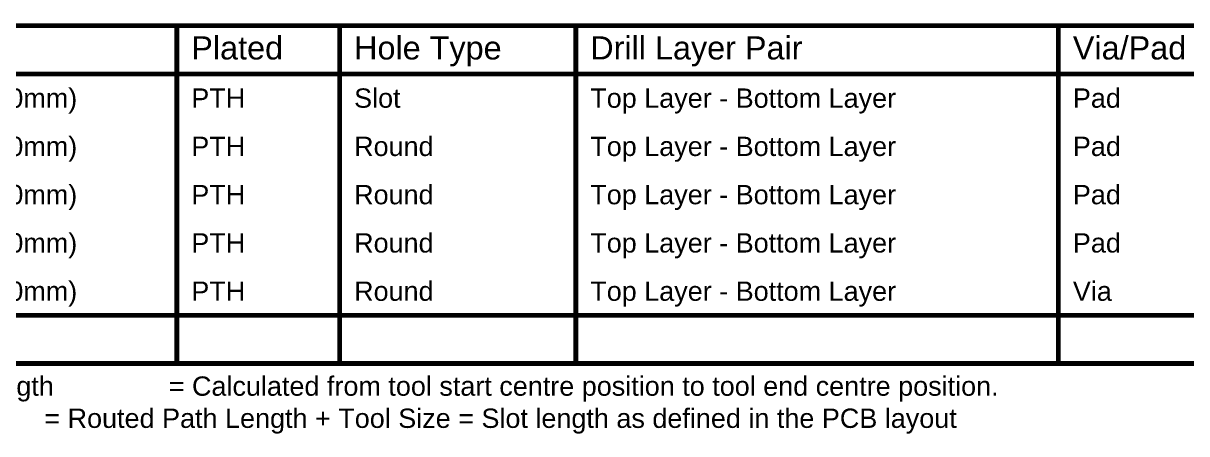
# Model space of a CAD drawing. Header units: inches. Extents: x -3 to 289, y -11 to 89.
# Drawn here: x 45.9 to 137.7, y 56.1 to 88.5 of the extents above; entities that cross this region are included whole.
import ezdxf

# ---------------------------------------------------------------- set-up
doc = ezdxf.new("R2010")
doc.units = ezdxf.units.IN
doc.layers.add('Drill Drawing', color=1, linetype='Continuous')
doc.styles.add('Arial', font='', dxfattribs={"height": 0.2})
doc.styles.get('Arial').set_extended_font_data('Arial')

msp = doc.modelspace()

# ---------------------------------------------------------------- linework, layer by layer
at = {"layer": 'Drill Drawing'}
for points in [[(0.876, 88.34, 0.381, 0.381, 0), (288.679, 88.34, 0.381, 0.381, 0)], [(58.036, 61.67, 0.381, 0.381, 0), (58.036, 88.34, 0.381, 0.381, 0)], [(70.886, 61.67, 0.381, 0.381, 0), (70.886, 88.34, 0.381, 0.381, 0)], [(89.524, 61.67, 0.381, 0.381, 0), (89.524, 88.34, 0.381, 0.381, 0)], [(127.613, 61.67, 0.381, 0.381, 0), (127.613, 88.34, 0.381, 0.381, 0)], [(0.876, 84.53, 0.381, 0.381, 0), (288.679, 84.53, 0.381, 0.381, 0)], [(0.876, 65.48, 0.381, 0.381, 0), (288.679, 65.48, 0.381, 0.381, 0)], [(0.876, 61.67, 0.381, 0.381, 0), (288.679, 61.67, 0.381, 0.381, 0)]]:
    msp.add_lwpolyline(points, format="xyseb", dxfattribs=at)
for points in [[(57.941, 88.34, 0.191, 0.191, 1), (58.132, 88.34, 0.191, 0.191, 1)], [(70.79, 88.34, 0.191, 0.191, 1), (70.981, 88.34, 0.191, 0.191, 1)], [(89.429, 88.34, 0.191, 0.191, 1), (89.619, 88.34, 0.191, 0.191, 1)], [(127.518, 88.34, 0.191, 0.191, 1), (127.708, 88.34, 0.191, 0.191, 1)], [(57.941, 61.67, 0.191, 0.191, 1), (58.132, 61.67, 0.191, 0.191, 1)], [(70.79, 61.67, 0.191, 0.191, 1), (70.981, 61.67, 0.191, 0.191, 1)], [(89.429, 61.67, 0.191, 0.191, 1), (89.619, 61.67, 0.191, 0.191, 1)], [(127.518, 61.67, 0.191, 0.191, 1), (127.708, 61.67, 0.191, 0.191, 1)]]:
    msp.add_lwpolyline(points, format="xyseb", close=True, dxfattribs=at)

# ---------------------------------------------------------------- texts
at = {"layer": 'Drill Drawing', "style": 'Arial'}
for s, height, p in [('Plated', 1.8288, (59.179, 85.673)), ('Hole Type', 1.8288, (72.029, 85.673)), ('Drill Layer Pair', 1.8288, (90.667, 85.673)), ('Via/Pad', 1.8288, (128.756, 85.673)), ('23.62mil (0.600mm)', 1.524, (31.248, 81.863)), ('PTH', 1.524, (59.179, 81.863)), ('Slot', 1.524, (72.029, 81.863)), ('Top Layer - Bottom Layer', 1.524, (90.667, 81.863)), ('Pad', 1.524, (128.756, 81.863)), ('33.47mil (0.850mm)', 1.524, (31.248, 78.053)), ('PTH', 1.524, (59.179, 78.053)), ('Round', 1.524, (72.029, 78.053)), ('Top Layer - Bottom Layer', 1.524, (90.667, 78.053)), ('Pad', 1.524, (128.756, 78.053)), ('39.37mil (1.000mm)', 1.524, (31.248, 74.243)), ('PTH', 1.524, (59.179, 74.243)), ('Round', 1.524, (72.029, 74.243)), ('Top Layer - Bottom Layer', 1.524, (90.667, 74.243)), ('Pad', 1.524, (128.756, 74.243)), ('35.43mil (0.900mm)', 1.524, (31.248, 70.433)), ('PTH', 1.524, (59.179, 70.433)), ('Round', 1.524, (72.029, 70.433)), ('Top Layer - Bottom Layer', 1.524, (90.667, 70.433)), ('Pad', 1.524, (128.756, 70.433)), ('11.81mil (0.300mm)', 1.524, (31.248, 66.623)), ('PTH', 1.524, (59.179, 66.623)), ('Round', 1.524, (72.029, 66.623)), ('Top Layer - Bottom Layer', 1.524, (90.667, 66.623)), ('Via', 1.524, (128.756, 66.623)), ('Routed Path Length', 1.524, (29.393, 59.13)), ('= Calculated from tool start centre position to tool end centre position.', 1.524, (57.4, 59.13)), (' = Routed Path Length + Tool Size = Slot length as defined in the PCB layout', 1.524, (46.99, 56.591))]:
    msp.add_text(s, height=height, dxfattribs=at).set_placement(p)

doc.saveas('drawing.dxf')
